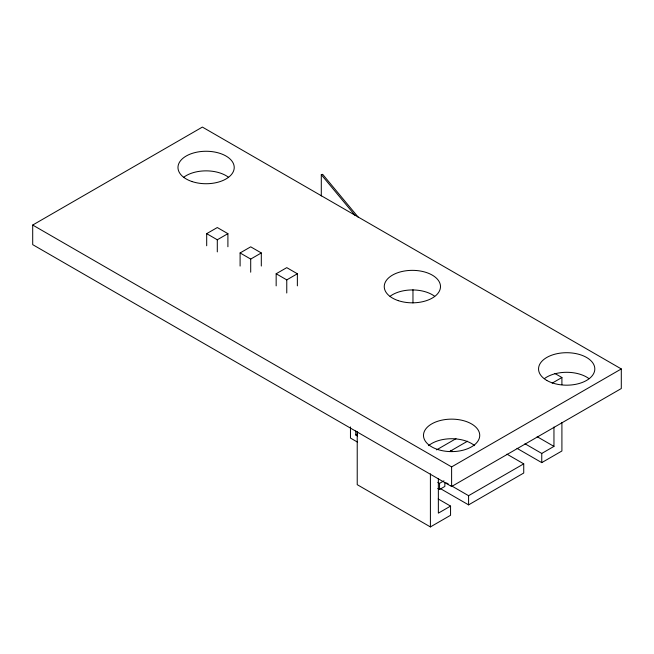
<?xml version="1.0" encoding="UTF-8"?>
<svg xmlns="http://www.w3.org/2000/svg" width="654" height="654" viewBox="0 0 654 654"><rect width="100%" height="100%" fill="white"/><g stroke="black" fill="none" stroke-linecap="round" stroke-linejoin="round"><path stroke-width="0.98" d="M32.7 225.05L202.388 127.08L621.3 368.938L621.3 388.533L451.612 486.502L32.7 244.645L32.7 225.05L451.612 466.907L621.3 368.938M206.689 245.773L206.689 233.658L217.3 227.535L227.903 233.658L227.903 246.754M206.689 233.658L217.3 239.781L227.903 233.658M240.1 266.072L240.1 252.951L250.703 246.828L261.306 252.951L261.306 266.039M240.1 252.951L250.703 259.074L261.306 252.951M276.16 285.88L276.16 273.764L286.763 267.641L297.366 273.764L297.366 285.855M276.16 273.764L286.763 279.887L297.366 273.764M355.768 430.953L355.768 434.992L357.534 433.97M436.578 449.87L456.001 438.662M552.205 383.121L561.909 377.513L561.909 384.658M449.829 451.407L467.479 441.221M437.779 482.341L439.553 483.363L443.968 480.813M437.779 488.464L439.553 489.486L444.851 486.429L444.851 482.341M357.223 431.599L357.223 484.671L430.406 526.92L450.557 515.278L450.557 506.098L438.36 513.137L438.36 478.442M450.908 485.481L468.583 495.691L523.731 463.849L523.731 473.03L468.583 504.872L440.297 488.546M524.966 443.747L541.757 453.443L553.954 446.396L553.954 427.005M517.012 448.342L541.757 462.623L561.909 450.99L561.909 422.419M321.294 195.963L321.294 174.7L322.651 174.324L358.294 217.275M554.854 373.442L561.909 377.513M537.163 436.7L553.954 446.396M506.94 454.154L523.731 463.849M450.778 450.353L452.543 451.374M446.486 482.93L448.252 483.952M355.768 434.992L357.534 436.014M357.534 442.137L350.462 438.057L350.462 426.939M438.18 498.953L450.557 506.098M321.294 174.7L354.991 215.305M541.757 453.443L541.757 462.623M468.583 495.691L468.583 504.872M451.612 466.907L451.612 486.502M439.553 483.363L439.553 489.486M430.406 473.848L430.406 526.92M412.968 289.689L412.968 302.949M286.763 279.887L286.763 293.008M250.703 259.074L250.703 272.195M217.3 239.781L217.3 251.896M544.373 378.65A28.122 16.236 0 0 1 588.992 378.65M428.574 445.66A28.122 16.236 0 0 1 474.657 445.66M390.062 296.295A28.122 16.236 0 0 1 434.681 296.295M183.79 177.209A28.122 16.236 0 0 1 228.409 177.209M546.793 380.424A28.122 16.236 0 0 0 593.848 373.148A28.122 16.236 0 0 0 559.407 353.258A28.122 16.236 0 0 0 546.793 380.424M437.551 449.437A28.122 16.236 0 0 0 479.734 435.376A28.122 16.236 0 0 0 437.551 421.315A28.122 16.236 0 0 0 437.551 449.437M192.039 181.559A28.122 16.236 0 0 0 234.222 167.498A28.122 16.236 0 0 0 192.039 153.437A28.122 16.236 0 0 0 192.039 181.559M398.311 300.652A28.122 16.236 0 0 0 440.494 286.591A28.122 16.236 0 0 0 398.311 272.53A28.122 16.236 0 0 0 398.311 300.652"/></g></svg>
